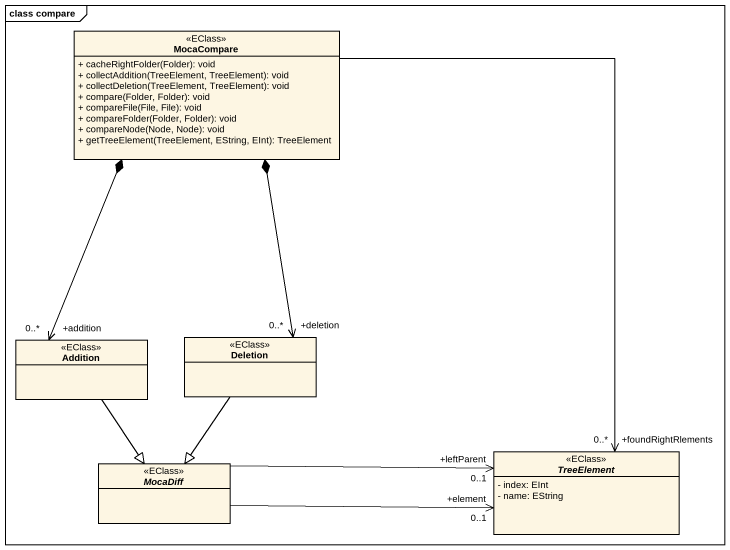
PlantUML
@startuml
mainframe class compare
hide circle
hide empty members
skinparam classAttributeIconSize 0
class MocaCompare <<EClass>> {
  + cacheRightFolder(Folder): void
  + collectAddition(TreeElement, TreeElement): void
  + collectDeletion(TreeElement, TreeElement): void
  + compare(Folder, Folder): void
  + compareFile(File, File): void
  + compareFolder(Folder, Folder): void
  + compareNode(Node, Node): void
  + getTreeElement(TreeElement, EString, EInt): TreeElement
}
class Addition <<EClass>>
class Deletion <<EClass>>
abstract class TreeElement <<EClass>> {
  - index: EInt
  - name: EString
}
abstract class MocaDiff <<EClass>>
MocaCompare *--> "+deletion\n0..*" Deletion
MocaCompare --> "+foundRightRlements\n0..*" TreeElement
Addition "+addition\n0..*" <-up-* MocaCompare
Addition --|> MocaDiff
Deletion --|> MocaDiff
MocaDiff -right-> "+element\n0..1" TreeElement
MocaDiff -right-> "+leftParent\n0..1" TreeElement
@enduml
